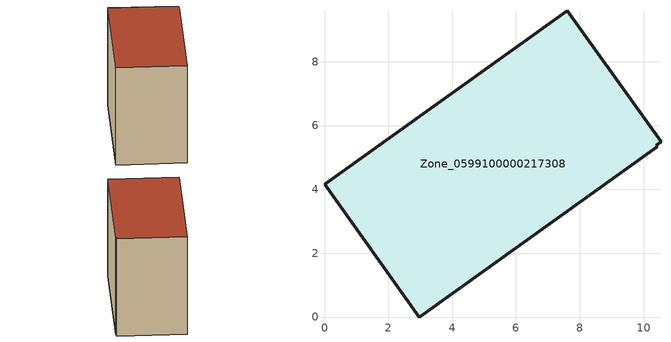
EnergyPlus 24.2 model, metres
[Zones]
Zone_0599100000217308
 floor ground (C_G): 10.54,5.49 10.4,5.38 10.43,5.33 2.97,0 0,4.16 7.61,9.59 z0
 wall outside (C_F): 10.54,5.49 7.61,9.59 0,4.16 2.97,0 10.43,5.33 10.4,5.38 10.54,5.49 z0:7.82
 roof outside (C_R): 10.4,5.38 10.54,5.49 7.61,9.59 0,4.16 2.97,0 10.43,5.33 z7.82
[BUILDING]
Pand.0599100000217308: North Axis=0; Terrain=City; Loads Convergence Tolerance Value=0.04; Temperature Convergence Tolerance Value=0.4; Solar Distribution=FullExterior; Maximum Number of Warmup Days=25; Minimum Number of Warmup Days=1
[Site:Location]
Rotterdam.The.Hague.AP_ZH_NLD Design_Conditions: Latitude=51.96; Longitude=4.45; Time Zone=1; Elevation=-4.5
[SITE:GROUNDTEMPERATURE:BUILDINGSURFACE]
18, 18, 18, 18, 18, 18, 18, 18, 18, 18, 18, 18
[MATERIAL] Thermal Absorptance=0.9; Solar Absorptance=0.7; Visible Absorptance=0.7
Name | Roughness | Thickness | Conductivity | Density | Specific Heat
G.TI.1975-1991 | MediumSmooth | 0.15 | 0.288461 | 540 | 1210
F.TI.1975-1991 | Rough | 0.3 | 0.230769 | 1920 | 840
R.TI.1975-1991 | MediumRough | 0.2 | 0.153846 | 1500 | 1000
[CONSTRUCTION]
C_G: G.TI.1975-1991
C_F: F.TI.1975-1991
C_R: R.TI.1975-1991
[ZONE]
Zone_0599100000217308: Type=1; Multiplier=1; Ceiling Height=Autocalculate; Volume=Autocalculate; Floor Area=autocalculate; Part of Total Floor Area=Yes
[ZONEINFILTRATION:DESIGNFLOWRATE]
Infil_Zone_0599100000217308: Zone or ZoneList or Space or SpaceList=Zone_0599100000217308; Schedule=AlwaysOn; Design Flow Rate Calculation Method=Flow/Area; Flow Rate per Floor Area=0.003; Constant Term Coefficient=1; Temperature Term Coefficient=0; Velocity Term Coefficient=0; Velocity Squared Term Coefficient=0
[HVACTEMPLATE:ZONE:IDEALLOADSAIRSYSTEM]
Zone_0599100000217308: Maximum Heating Supply Air Temperature=50; Minimum Cooling Supply Air Temperature=13; Maximum Heating Supply Air Humidity Ratio=0.0156; Minimum Cooling Supply Air Humidity Ratio=0.0077; Heating Limit=NoLimit; Cooling Limit=NoLimit; Dehumidification Control Type=ConstantSensibleHeatRatio; Cooling Sensible Heat Ratio=0.7; Dehumidification Setpoint=60; Humidification Control Type=None; Humidification Setpoint=30; Outdoor Air Method=None; Outdoor Air Flow Rate per Person=0.00944; Outdoor Air Flow Rate per Zone Floor Area=0; Outdoor Air Flow Rate per Zone=0; Demand Controlled Ventilation Type=None; Outdoor Air Economizer Type=NoEconomizer; Heat Recovery Type=None; Sensible Heat Recovery Effectiveness=0.7; Latent Heat Recovery Effectiveness=0.65
[ZONECONTROL:THERMOSTAT]
ThermostatControl_Zone_0599100000217308: Zone or ZoneList=Zone_0599100000217308; Control Type Schedule=DualSetpointControlType; Control 1=Thermostat_Zone_0599100000217308; Temperature Difference Between Cutout And Setpoint=0
[THERMOSTATSETPOINT:DUALSETPOINT]
Thermostat_Zone_0599100000217308: Heating Setpoint Temperature Schedule=HeatingSetpoint_Zone_0599100000217308; Cooling Setpoint Temperature Schedule=CoolingSetpoint_Zone_0599100000217308
[SCHEDULE:COMPACT]
HeatingSetpoint_Zone_0599100000217308: Through: 12/31, For: AllDays, Until: 24:00, 21
CoolingSetpoint_Zone_0599100000217308: Through: 12/31, For: AllDays, Until: 24:00, 24
DualSetpointControlType: Through: 12/31, For: AllDays, Until: 24:00, 4
AlwaysOn: Through: 12/31, For: AllDays, Until: 24:00, 1
